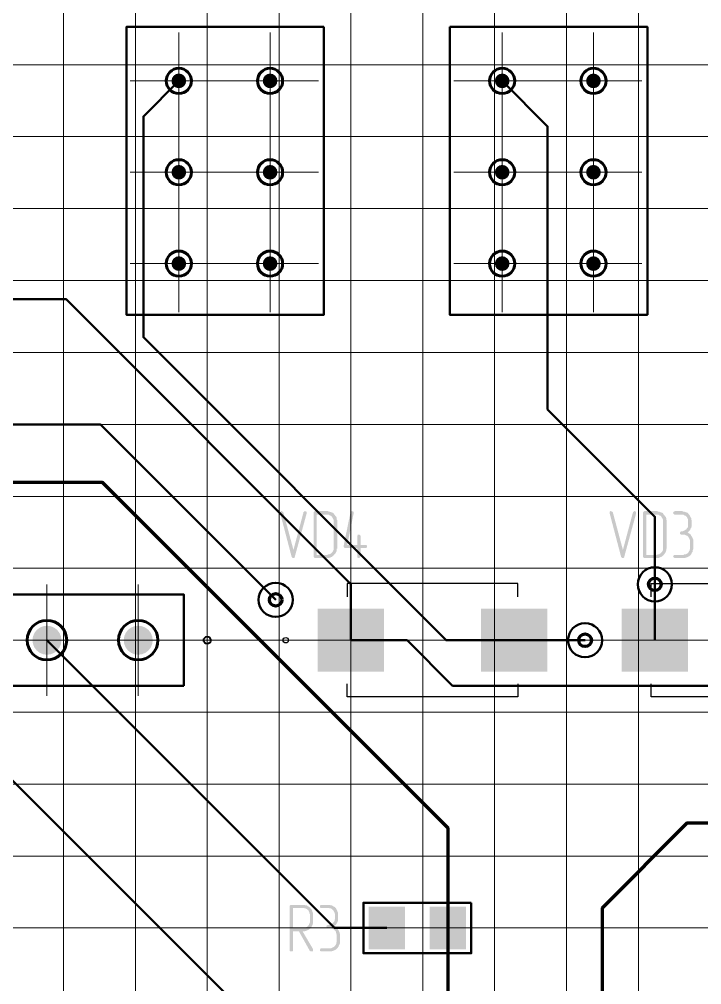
# Model space of a CAD drawing. Extents: x 260 to 1101, y 70 to 664.
# Drawn here: x 516.9 to 554.9, y 523.6 to 577.3 of the extents above; entities that cross this region are included whole.
import ezdxf

# ---------------------------------------------------------------- set-up
doc = ezdxf.new("R2010")
doc.units = 0
doc.header["$MEASUREMENT"] = 0
doc.layers.add('PDF _Геометрия', color=7, linetype='CONTINUOUS')
doc.layers.add('PDF _Сплошная заливка', color=7, linetype='CONTINUOUS')

msp = doc.modelspace()

# ---------------------------------------------------------------- hatches: boundary and pattern name
at = {"layer": 'PDF _Сплошная заливка', "true_color": 0xffffff, "transparency": 33554559}
for points in [[(525.356, 573.886), (525.387, 574.042), (525.475, 574.175), (525.607, 574.263), (525.763, 574.294), (525.763, 573.886)], [(525.763, 573.478), (525.607, 573.51), (525.475, 573.598), (525.387, 573.73), (525.356, 573.886), (525.763, 573.886)], [(526.171, 573.886), (526.14, 573.73), (526.052, 573.598), (525.919, 573.51), (525.763, 573.478), (525.763, 573.886)], [(530.434, 573.886), (530.465, 574.042), (530.553, 574.175), (530.685, 574.263), (530.842, 574.294), (530.842, 573.886)], [(530.842, 573.478), (530.685, 573.51), (530.553, 573.598), (530.465, 573.73), (530.434, 573.886), (530.842, 573.886)], [(531.249, 573.886), (531.218, 573.73), (531.13, 573.598), (530.997, 573.51), (530.842, 573.478), (530.842, 573.886)], [(543.349, 573.886), (543.38, 574.042), (543.469, 574.175), (543.601, 574.263), (543.757, 574.294), (543.757, 573.886)], [(543.757, 573.478), (543.601, 573.51), (543.469, 573.598), (543.38, 573.73), (543.349, 573.886), (543.757, 573.886)], [(544.165, 573.886), (544.134, 573.73), (544.045, 573.598), (543.913, 573.51), (543.757, 573.478), (543.757, 573.886)], [(548.427, 573.886), (548.458, 574.042), (548.547, 574.175), (548.679, 574.263), (548.835, 574.294), (548.835, 573.886)], [(548.835, 573.478), (548.679, 573.51), (548.547, 573.598), (548.458, 573.73), (548.427, 573.886), (548.835, 573.886)], [(549.243, 573.886), (549.212, 573.73), (549.123, 573.598), (548.991, 573.51), (548.835, 573.478), (548.835, 573.886)], [(525.356, 568.806), (525.387, 568.962), (525.475, 569.095), (525.607, 569.183), (525.763, 569.214), (525.763, 568.806)], [(530.434, 568.806), (530.465, 568.962), (530.553, 569.095), (530.685, 569.183), (530.842, 569.214), (530.842, 568.806)], [(543.349, 568.806), (543.38, 568.962), (543.469, 569.095), (543.601, 569.183), (543.757, 569.214), (543.757, 568.806)], [(548.427, 568.806), (548.458, 568.962), (548.547, 569.095), (548.679, 569.183), (548.835, 569.214), (548.835, 568.806)], [(525.763, 568.398), (525.607, 568.43), (525.475, 568.518), (525.387, 568.65), (525.356, 568.806), (525.763, 568.806)], [(526.171, 568.806), (526.14, 568.65), (526.052, 568.518), (525.919, 568.43), (525.763, 568.398), (525.763, 568.806)], [(530.842, 568.398), (530.685, 568.43), (530.553, 568.518), (530.465, 568.65), (530.434, 568.806), (530.842, 568.806)], [(531.249, 568.806), (531.218, 568.65), (531.13, 568.518), (530.997, 568.43), (530.842, 568.398), (530.842, 568.806)], [(543.757, 568.398), (543.601, 568.43), (543.469, 568.518), (543.38, 568.65), (543.349, 568.806), (543.757, 568.806)], [(544.165, 568.806), (544.134, 568.65), (544.045, 568.518), (543.913, 568.43), (543.757, 568.398), (543.757, 568.806)], [(548.835, 568.398), (548.679, 568.43), (548.547, 568.518), (548.458, 568.65), (548.427, 568.806), (548.835, 568.806)], [(549.243, 568.806), (549.212, 568.65), (549.123, 568.518), (548.991, 568.43), (548.835, 568.398), (548.835, 568.806)], [(525.356, 563.726), (525.387, 563.882), (525.475, 564.015), (525.607, 564.103), (525.763, 564.134), (525.763, 563.726)], [(525.763, 563.318), (525.607, 563.35), (525.475, 563.438), (525.387, 563.57), (525.356, 563.726), (525.763, 563.726)], [(526.171, 563.726), (526.14, 563.57), (526.052, 563.438), (525.919, 563.35), (525.763, 563.318), (525.763, 563.726)], [(530.434, 563.726), (530.465, 563.882), (530.553, 564.015), (530.685, 564.103), (530.842, 564.134), (530.842, 563.726)], [(530.842, 563.318), (530.685, 563.35), (530.553, 563.438), (530.465, 563.57), (530.434, 563.726), (530.842, 563.726)], [(531.249, 563.726), (531.218, 563.57), (531.13, 563.438), (530.997, 563.35), (530.842, 563.318), (530.842, 563.726)], [(543.349, 563.726), (543.38, 563.882), (543.469, 564.015), (543.601, 564.103), (543.757, 564.134), (543.757, 563.726)], [(543.757, 563.318), (543.601, 563.35), (543.469, 563.438), (543.38, 563.57), (543.349, 563.726), (543.757, 563.726)], [(544.165, 563.726), (544.134, 563.57), (544.045, 563.438), (543.913, 563.35), (543.757, 563.318), (543.757, 563.726)], [(548.427, 563.726), (548.458, 563.882), (548.547, 564.015), (548.679, 564.103), (548.835, 564.134), (548.835, 563.726)], [(548.835, 563.318), (548.679, 563.35), (548.547, 563.438), (548.458, 563.57), (548.427, 563.726), (548.835, 563.726)], [(549.243, 563.726), (549.212, 563.57), (549.123, 563.438), (548.991, 563.35), (548.835, 563.318), (548.835, 563.726)], [(517.619, 542.786), (517.647, 542.995), (517.727, 543.19), (517.856, 543.357), (518.023, 543.485), (518.217, 543.566), (518.426, 543.593), (518.426, 542.786)], [(518.426, 543.593), (518.635, 543.566), (518.829, 543.485), (518.996, 543.357), (519.124, 543.19), (519.205, 542.995), (519.233, 542.786), (518.426, 542.786)], [(522.697, 542.786), (522.725, 542.995), (522.806, 543.19), (522.934, 543.357), (523.101, 543.485), (523.295, 543.566), (523.504, 543.593), (523.504, 542.786)], [(523.504, 543.593), (523.713, 543.566), (523.907, 543.485), (524.074, 543.357), (524.203, 543.19), (524.283, 542.995), (524.311, 542.786), (523.504, 542.786)]]:
    msp.add_hatch(color=7, dxfattribs=at).paths.add_polyline_path(points)
at = {"layer": 'PDF _Сплошная заливка', "transparency": 33554559}
for points in [[(525.763, 573.886), (525.763, 574.294), (525.919, 574.263), (526.052, 574.175), (526.14, 574.042), (526.171, 573.886)], [(530.842, 573.886), (530.842, 574.294), (530.997, 574.263), (531.13, 574.175), (531.218, 574.042), (531.249, 573.886)], [(543.757, 573.886), (543.757, 574.294), (543.913, 574.263), (544.045, 574.175), (544.134, 574.042), (544.165, 573.886)], [(548.835, 573.886), (548.835, 574.294), (548.991, 574.263), (549.123, 574.175), (549.212, 574.042), (549.243, 573.886)], [(525.763, 568.806), (525.763, 569.214), (525.919, 569.183), (526.052, 569.095), (526.14, 568.962), (526.171, 568.806)], [(530.842, 568.806), (530.842, 569.214), (530.997, 569.183), (531.13, 569.095), (531.218, 568.962), (531.249, 568.806)], [(543.757, 568.806), (543.757, 569.214), (543.913, 569.183), (544.045, 569.095), (544.134, 568.962), (544.165, 568.806)], [(548.835, 568.806), (548.835, 569.214), (548.991, 569.183), (549.123, 569.095), (549.212, 568.962), (549.243, 568.806)], [(525.763, 563.726), (525.763, 564.134), (525.919, 564.103), (526.052, 564.015), (526.14, 563.882), (526.171, 563.726)], [(530.842, 563.726), (530.842, 564.134), (530.997, 564.103), (531.13, 564.015), (531.218, 563.882), (531.249, 563.726)], [(543.757, 563.726), (543.757, 564.134), (543.913, 564.103), (544.045, 564.015), (544.134, 563.882), (544.165, 563.726)], [(548.835, 563.726), (548.835, 564.134), (548.991, 564.103), (549.123, 564.015), (549.212, 563.882), (549.243, 563.726)], [(532.801, 549.968), (532.826, 549.942), (532.852, 549.942), (532.852, 549.942), (532.877, 549.917), (532.877, 549.892), (532.877, 549.866), (532.877, 549.841), (532.217, 547.428), (532.217, 547.428), (532.217, 547.428), (532.217, 547.402), (532.217, 547.402), (532.192, 547.377), (532.192, 547.377), (532.166, 547.352), (532.141, 547.352), (532.115, 547.352), (532.115, 547.352), (532.09, 547.377), (532.09, 547.377), (532.065, 547.377), (532.065, 547.402), (532.039, 547.428), (531.404, 549.841), (531.404, 549.866), (531.404, 549.892), (531.404, 549.892), (531.404, 549.917), (531.43, 549.942), (531.43, 549.942), (531.43, 549.942), (531.455, 549.968), (531.481, 549.968), (531.506, 549.968), (531.506, 549.942), (531.531, 549.942), (531.531, 549.942), (531.557, 549.942), (531.557, 549.917), (531.582, 549.892), (532.141, 547.809), (532.699, 549.892), (532.699, 549.892), (532.699, 549.917), (532.725, 549.917), (532.725, 549.942), (532.725, 549.942), (532.75, 549.942), (532.75, 549.942), (532.776, 549.968)], [(535.416, 549.968), (535.442, 549.942), (535.467, 549.942), (535.467, 549.942), (535.492, 549.917), (535.492, 549.892), (535.492, 549.866), (535.492, 549.841), (535.137, 548.088), (535.696, 548.088), (535.696, 548.571), (535.696, 548.571), (535.696, 548.571), (535.696, 548.596), (535.721, 548.622), (535.721, 548.622), (535.721, 548.647), (535.746, 548.647), (535.772, 548.647), (535.797, 548.647), (535.797, 548.647), (535.823, 548.647), (535.848, 548.622), (535.848, 548.622), (535.848, 548.622), (535.873, 548.596), (535.873, 548.571), (535.873, 548.088), (536.153, 548.088), (536.178, 548.088), (536.178, 548.088), (536.203, 548.063), (536.203, 548.063), (536.229, 548.063), (536.229, 548.037), (536.229, 548.012), (536.229, 548.012), (536.229, 547.987), (536.229, 547.961), (536.203, 547.936), (536.203, 547.936), (536.203, 547.936), (536.178, 547.911), (536.153, 547.911), (535.873, 547.911), (535.873, 547.453), (535.873, 547.428), (535.873, 547.428), (535.848, 547.402), (535.848, 547.377), (535.848, 547.377), (535.823, 547.377), (535.797, 547.352), (535.772, 547.352), (535.772, 547.352), (535.772, 547.352), (535.746, 547.352), (535.721, 547.377), (535.696, 547.377), (535.696, 547.402), (535.696, 547.402), (535.696, 547.453), (535.696, 547.911), (535.01, 547.911), (535.01, 547.911), (534.985, 547.936), (534.959, 547.936), (534.959, 547.936), (534.959, 547.961), (534.934, 547.987), (534.934, 548.012), (534.934, 548.037), (535.315, 549.892), (535.315, 549.892), (535.315, 549.917), (535.315, 549.917), (535.34, 549.942), (535.391, 549.968)], [(551.133, 549.968), (551.159, 549.942), (551.184, 549.942), (551.184, 549.942), (551.21, 549.917), (551.21, 549.892), (551.21, 549.866), (551.21, 549.841), (550.549, 547.428), (550.549, 547.428), (550.549, 547.428), (550.549, 547.402), (550.549, 547.402), (550.524, 547.377), (550.524, 547.377), (550.499, 547.352), (550.473, 547.352), (550.448, 547.352), (550.448, 547.352), (550.422, 547.377), (550.422, 547.377), (550.397, 547.377), (550.397, 547.402), (550.372, 547.428), (549.737, 549.841), (549.737, 549.866), (549.737, 549.892), (549.737, 549.892), (549.737, 549.917), (549.762, 549.942), (549.762, 549.942), (549.762, 549.942), (549.788, 549.968), (549.813, 549.968), (549.838, 549.968), (549.838, 549.942), (549.864, 549.942), (549.864, 549.942), (549.889, 549.942), (549.889, 549.917), (549.915, 549.892), (550.473, 547.809), (551.032, 549.892), (551.032, 549.892), (551.032, 549.917), (551.057, 549.917), (551.057, 549.942), (551.057, 549.942), (551.083, 549.942), (551.083, 549.942), (551.108, 549.968)], [(553.774, 549.968), (553.825, 549.942), (553.876, 549.942), (553.926, 549.917), (554.003, 549.892), (554.079, 549.866), (554.104, 549.841), (554.129, 549.79), (554.129, 549.79), (554.129, 549.79), (554.155, 549.765), (554.18, 549.739), (554.206, 549.689), (554.231, 549.638), (554.282, 549.561), (554.282, 549.485), (554.307, 549.46), (554.307, 549.409), (554.307, 549.206), (554.307, 549.155), (554.307, 549.13), (554.282, 549.079), (554.282, 549.079), (554.282, 549.079), (554.282, 549.054), (554.282, 549.054), (554.257, 549.003), (554.231, 548.977), (554.231, 548.977), (554.231, 548.952), (554.231, 548.926), (554.206, 548.901), (554.18, 548.876), (554.155, 548.85), (554.129, 548.825), (554.079, 548.774), (554.104, 548.774), (554.104, 548.774), (554.129, 548.749), (554.155, 548.723), (554.206, 548.698), (554.231, 548.672), (554.257, 548.622), (554.307, 548.571), (554.307, 548.571), (554.307, 548.546), (554.333, 548.52), (554.333, 548.495), (554.358, 548.444), (554.383, 548.393), (554.383, 548.342), (554.383, 548.291), (554.383, 547.911), (554.383, 547.911), (554.383, 547.911), (554.383, 547.885), (554.383, 547.885), (554.383, 547.834), (554.358, 547.784), (554.358, 547.707), (554.307, 547.656), (554.282, 547.58), (554.257, 547.555), (554.231, 547.504), (554.206, 547.504), (554.18, 547.479), (554.155, 547.453), (554.104, 547.428), (554.053, 547.402), (553.977, 547.377), (553.901, 547.352), (553.876, 547.352), (553.825, 547.352), (553.342, 547.352), (553.342, 547.352), (553.317, 547.377), (553.292, 547.377), (553.292, 547.377), (553.292, 547.402), (553.266, 547.428), (553.266, 547.453), (553.266, 547.453), (553.266, 547.453), (553.292, 547.479), (553.292, 547.504), (553.292, 547.504), (553.317, 547.53), (553.342, 547.53), (553.368, 547.53), (553.85, 547.53), (553.876, 547.555), (553.926, 547.555), (553.952, 547.555), (554.003, 547.58), (554.053, 547.606), (554.104, 547.656), (554.104, 547.656), (554.104, 547.656), (554.129, 547.682), (554.155, 547.733), (554.18, 547.758), (554.18, 547.809), (554.206, 547.86), (554.206, 547.911), (554.206, 548.291), (554.206, 548.291), (554.206, 548.317), (554.206, 548.342), (554.18, 548.368), (554.18, 548.419), (554.155, 548.469), (554.129, 548.495), (554.104, 548.546), (554.104, 548.546), (554.079, 548.571), (554.053, 548.596), (554.028, 548.596), (553.977, 548.622), (553.926, 548.647), (553.876, 548.647), (553.825, 548.647), (553.723, 548.647), (553.698, 548.672), (553.698, 548.672), (553.673, 548.672), (553.673, 548.698), (553.647, 548.698), (553.647, 548.723), (553.647, 548.749), (553.647, 548.749), (553.647, 548.774), (553.647, 548.774), (553.673, 548.8), (553.673, 548.825), (553.673, 548.825), (553.698, 548.825), (553.749, 548.85), (553.774, 548.85), (553.799, 548.85), (553.825, 548.85), (553.876, 548.876), (553.926, 548.901), (553.952, 548.926), (554.003, 548.952), (554.003, 548.952), (554.028, 548.977), (554.028, 549.003), (554.053, 549.028), (554.079, 549.054), (554.104, 549.104), (554.104, 549.155), (554.104, 549.206), (554.104, 549.409), (554.104, 549.409), (554.104, 549.435), (554.104, 549.46), (554.104, 549.485), (554.079, 549.536), (554.053, 549.587), (554.028, 549.638), (554.003, 549.663), (554.003, 549.663), (553.977, 549.689), (553.952, 549.714), (553.926, 549.714), (553.876, 549.739), (553.85, 549.765), (553.799, 549.765), (553.749, 549.765), (553.342, 549.765), (553.342, 549.79), (553.317, 549.79), (553.292, 549.816), (553.292, 549.816), (553.292, 549.816), (553.266, 549.841), (553.266, 549.866), (553.266, 549.866), (553.266, 549.892), (553.292, 549.892), (553.292, 549.917), (553.292, 549.942), (553.317, 549.942), (553.342, 549.942), (553.368, 549.968), (553.749, 549.968)], [(518.426, 542.786), (518.426, 541.979), (518.217, 542.007), (518.023, 542.088), (517.856, 542.216), (517.727, 542.383), (517.647, 542.578), (517.619, 542.786)], [(518.426, 542.786), (519.233, 542.786), (519.205, 542.578), (519.124, 542.383), (518.996, 542.216), (518.829, 542.088), (518.635, 542.007), (518.426, 541.979)], [(523.504, 542.786), (523.504, 541.979), (523.295, 542.007), (523.101, 542.088), (522.934, 542.216), (522.806, 542.383), (522.725, 542.578), (522.697, 542.786)], [(523.504, 542.786), (524.311, 542.786), (524.283, 542.578), (524.203, 542.383), (524.074, 542.216), (523.907, 542.088), (523.713, 542.007), (523.504, 541.979)], [(534.121, 528.073), (534.147, 528.073), (534.223, 528.048), (534.274, 528.048), (534.35, 527.997), (534.401, 527.972), (534.451, 527.946), (534.477, 527.921), (534.477, 527.921), (534.477, 527.895), (534.502, 527.895), (534.528, 527.845), (534.553, 527.794), (534.578, 527.743), (534.604, 527.667), (534.629, 527.616), (534.629, 527.565), (534.629, 527.514), (534.629, 527.337), (534.629, 527.26), (534.629, 527.235), (534.629, 527.184), (534.629, 527.184), (534.629, 527.184), (534.604, 527.184), (534.604, 527.159), (534.604, 527.133), (534.578, 527.082), (534.578, 527.082), (534.578, 527.082), (534.553, 527.057), (534.553, 527.032), (534.528, 527.006), (534.502, 526.956), (534.451, 526.93), (534.426, 526.905), (534.426, 526.905), (534.451, 526.879), (534.477, 526.879), (534.502, 526.854), (534.528, 526.828), (534.578, 526.778), (534.604, 526.752), (534.629, 526.702), (534.629, 526.676), (534.655, 526.676), (534.655, 526.651), (534.68, 526.6), (534.705, 526.549), (534.705, 526.498), (534.731, 526.447), (534.731, 526.397), (534.731, 526.016), (534.731, 526.016), (534.731, 526.016), (534.731, 526.016), (534.731, 525.99), (534.731, 525.939), (534.705, 525.889), (534.68, 525.838), (534.655, 525.762), (534.604, 525.686), (534.578, 525.66), (534.553, 525.635), (534.553, 525.635), (534.528, 525.609), (534.502, 525.584), (534.451, 525.558), (534.401, 525.533), (534.324, 525.508), (534.248, 525.482), (534.198, 525.482), (534.172, 525.482), (533.69, 525.482), (533.664, 525.482), (533.664, 525.482), (533.639, 525.508), (533.614, 525.508), (533.614, 525.508), (533.614, 525.533), (533.614, 525.558), (533.614, 525.558), (533.614, 525.584), (533.614, 525.584), (533.639, 525.609), (533.639, 525.635), (533.639, 525.635), (533.664, 525.66), (533.69, 525.66), (534.198, 525.66), (534.223, 525.66), (534.248, 525.66), (534.299, 525.686), (534.35, 525.711), (534.401, 525.736), (534.426, 525.762), (534.426, 525.762), (534.451, 525.787), (534.477, 525.812), (534.477, 525.838), (534.502, 525.863), (534.528, 525.914), (534.528, 525.965), (534.553, 526.016), (534.553, 526.397), (534.553, 526.397), (534.553, 526.422), (534.528, 526.447), (534.528, 526.498), (534.502, 526.524), (534.502, 526.575), (534.477, 526.625), (534.426, 526.651), (534.426, 526.676), (534.426, 526.676), (534.401, 526.702), (534.35, 526.727), (534.324, 526.752), (534.274, 526.752), (534.223, 526.778), (534.172, 526.778), (534.071, 526.778), (534.045, 526.778), (534.02, 526.778), (533.994, 526.803), (533.994, 526.803), (533.994, 526.828), (533.994, 526.828), (533.969, 526.854), (533.969, 526.879), (533.994, 526.879), (533.994, 526.905), (533.994, 526.93), (534.02, 526.93), (534.02, 526.93), (534.045, 526.956), (534.071, 526.956), (534.096, 526.956), (534.121, 526.956), (534.172, 526.981), (534.198, 526.981), (534.248, 527.006), (534.299, 527.032), (534.324, 527.057), (534.35, 527.082), (534.35, 527.082), (534.375, 527.108), (534.401, 527.133), (534.426, 527.184), (534.426, 527.21), (534.451, 527.286), (534.451, 527.337), (534.451, 527.514), (534.451, 527.514), (534.451, 527.54), (534.451, 527.565), (534.426, 527.616), (534.426, 527.641), (534.401, 527.692), (534.375, 527.743), (534.324, 527.794), (534.324, 527.794), (534.324, 527.794), (534.299, 527.819), (534.274, 527.845), (534.223, 527.87), (534.172, 527.87), (534.121, 527.895), (534.071, 527.895), (533.69, 527.895), (533.664, 527.895), (533.664, 527.895), (533.639, 527.921), (533.614, 527.921), (533.614, 527.946), (533.614, 527.972), (533.614, 527.997), (533.614, 527.997), (533.614, 527.997), (533.614, 528.022), (533.639, 528.048), (533.639, 528.048), (533.639, 528.048), (533.664, 528.073), (533.69, 528.073), (534.096, 528.073)]]:
    msp.add_hatch(color=256, dxfattribs=at).paths.add_polyline_path(points)
h = msp.add_hatch(color=256, dxfattribs=at)
h.paths.add_polyline_path([(533.994, 549.765), (533.436, 549.765), (533.436, 547.53), (534.02, 547.53), (534.071, 547.555), (534.096, 547.555), (534.147, 547.555), (534.172, 547.58), (534.223, 547.606), (534.274, 547.656), (534.274, 547.656), (534.274, 547.656), (534.299, 547.682), (534.324, 547.707), (534.35, 547.758), (534.375, 547.809), (534.375, 547.86), (534.375, 547.911), (534.375, 549.409), (534.375, 549.409), (534.375, 549.435), (534.375, 549.46), (534.375, 549.485), (534.35, 549.536), (534.324, 549.587), (534.299, 549.612), (534.274, 549.663), (534.274, 549.663), (534.248, 549.689), (534.223, 549.714), (534.198, 549.714), (534.147, 549.739), (534.121, 549.765), (534.071, 549.765)], flags=0)
h.paths.add_polyline_path([(534.045, 549.968), (534.096, 549.942), (534.147, 549.942), (534.198, 549.917), (534.274, 549.892), (534.35, 549.866), (534.375, 549.841), (534.401, 549.79), (534.401, 549.79), (534.401, 549.79), (534.426, 549.765), (534.451, 549.739), (534.477, 549.689), (534.528, 549.638), (534.553, 549.561), (534.553, 549.485), (534.578, 549.46), (534.578, 549.409), (534.578, 547.911), (534.578, 547.911), (534.578, 547.911), (534.578, 547.885), (534.553, 547.885), (534.553, 547.834), (534.553, 547.784), (534.528, 547.707), (534.502, 547.656), (534.451, 547.58), (534.426, 547.555), (534.401, 547.53), (534.401, 547.504), (534.375, 547.504), (534.35, 547.479), (534.299, 547.428), (534.223, 547.402), (534.172, 547.377), (534.096, 547.352), (534.045, 547.352), (533.994, 547.352), (533.334, 547.352), (533.334, 547.352), (533.309, 547.377), (533.283, 547.377), (533.283, 547.402), (533.258, 547.428), (533.258, 547.453), (533.258, 549.866), (533.258, 549.866), (533.258, 549.892), (533.258, 549.892), (533.283, 549.917), (533.283, 549.942), (533.309, 549.942), (533.334, 549.968), (533.36, 549.968), (534.02, 549.968)], flags=0)
h = msp.add_hatch(color=256, dxfattribs=at)
h.paths.add_polyline_path([(552.327, 549.765), (551.768, 549.765), (551.768, 547.53), (552.352, 547.53), (552.403, 547.555), (552.428, 547.555), (552.479, 547.555), (552.504, 547.58), (552.555, 547.606), (552.606, 547.656), (552.606, 547.656), (552.606, 547.656), (552.631, 547.682), (552.657, 547.707), (552.682, 547.758), (552.708, 547.809), (552.708, 547.86), (552.708, 547.911), (552.708, 549.409), (552.708, 549.409), (552.708, 549.435), (552.708, 549.46), (552.708, 549.485), (552.682, 549.536), (552.657, 549.587), (552.631, 549.612), (552.606, 549.663), (552.606, 549.663), (552.581, 549.689), (552.555, 549.714), (552.53, 549.714), (552.479, 549.739), (552.454, 549.765), (552.403, 549.765)], flags=0)
h.paths.add_polyline_path([(552.378, 549.968), (552.428, 549.942), (552.479, 549.942), (552.53, 549.917), (552.606, 549.892), (552.682, 549.866), (552.708, 549.841), (552.733, 549.79), (552.733, 549.79), (552.733, 549.79), (552.758, 549.765), (552.784, 549.739), (552.809, 549.689), (552.86, 549.638), (552.885, 549.561), (552.885, 549.485), (552.911, 549.46), (552.911, 549.409), (552.911, 547.911), (552.911, 547.911), (552.911, 547.911), (552.911, 547.885), (552.885, 547.885), (552.885, 547.834), (552.885, 547.784), (552.86, 547.707), (552.835, 547.656), (552.784, 547.58), (552.758, 547.555), (552.733, 547.53), (552.733, 547.504), (552.708, 547.504), (552.682, 547.479), (552.631, 547.428), (552.555, 547.402), (552.504, 547.377), (552.428, 547.352), (552.378, 547.352), (552.327, 547.352), (551.667, 547.352), (551.667, 547.352), (551.641, 547.377), (551.616, 547.377), (551.616, 547.402), (551.59, 547.428), (551.59, 547.453), (551.59, 549.866), (551.59, 549.866), (551.59, 549.892), (551.59, 549.892), (551.616, 549.917), (551.616, 549.942), (551.641, 549.942), (551.667, 549.968), (551.692, 549.968), (552.352, 549.968)], flags=0)
h = msp.add_hatch(color=256, dxfattribs=at)
h.paths.add_polyline_path([(532.674, 527.895), (532.115, 527.895), (532.115, 526.778), (532.699, 526.778), (532.725, 526.778), (532.776, 526.778), (532.801, 526.803), (532.852, 526.828), (532.903, 526.854), (532.928, 526.879), (532.953, 526.879), (532.953, 526.905), (532.979, 526.93), (533.004, 526.956), (533.004, 526.981), (533.029, 527.032), (533.055, 527.082), (533.055, 527.133), (533.055, 527.514), (533.055, 527.514), (533.055, 527.54), (533.055, 527.565), (533.029, 527.616), (533.029, 527.641), (533.004, 527.692), (532.979, 527.743), (532.953, 527.794), (532.928, 527.794), (532.928, 527.794), (532.903, 527.819), (532.877, 527.845), (532.826, 527.87), (532.776, 527.87), (532.725, 527.895)], flags=0)
h.paths.add_polyline_path([(532.699, 528.073), (532.75, 528.073), (532.801, 528.048), (532.877, 528.048), (532.928, 527.997), (533.004, 527.972), (533.029, 527.946), (533.08, 527.921), (533.08, 527.921), (533.08, 527.895), (533.106, 527.87), (533.131, 527.845), (533.156, 527.794), (533.182, 527.743), (533.207, 527.667), (533.233, 527.591), (533.233, 527.565), (533.233, 527.514), (533.233, 527.133), (533.233, 527.133), (533.233, 527.133), (533.233, 527.133), (533.233, 527.108), (533.233, 527.057), (533.207, 527.006), (533.207, 526.956), (533.156, 526.879), (533.131, 526.803), (533.106, 526.778), (533.08, 526.752), (533.055, 526.752), (533.029, 526.727), (533.004, 526.702), (532.953, 526.676), (532.903, 526.651), (532.826, 526.625), (532.75, 526.6), (532.725, 526.6), (532.674, 526.6), (532.649, 526.6), (533.233, 525.609), (533.233, 525.609), (533.233, 525.584), (533.233, 525.584), (533.233, 525.558), (533.233, 525.558), (533.233, 525.533), (533.233, 525.508), (533.207, 525.482), (533.207, 525.482), (533.182, 525.482), (533.156, 525.482), (533.131, 525.482), (533.131, 525.482), (533.106, 525.482), (533.08, 525.482), (533.08, 525.482), (533.08, 525.508), (533.055, 525.508), (532.445, 526.6), (532.115, 526.6), (532.115, 525.558), (532.115, 525.558), (532.115, 525.533), (532.115, 525.508), (532.09, 525.482), (532.09, 525.482), (532.065, 525.482), (532.039, 525.482), (532.014, 525.482), (532.014, 525.482), (532.014, 525.482), (531.988, 525.482), (531.963, 525.482), (531.963, 525.482), (531.938, 525.508), (531.938, 525.533), (531.938, 525.558), (531.938, 527.972), (531.938, 527.997), (531.938, 527.997), (531.938, 528.022), (531.938, 528.022), (531.963, 528.048), (531.963, 528.073), (531.988, 528.073), (532.014, 528.073)], flags=0)

# ---------------------------------------------------------------- linework, layer by layer
at = {"layer": 'PDF _Геометрия', "lineweight": 18}
for points in [[(519.345, 380.306), (519.345, 382.786), (519.345, 592.786)], [(523.344, 381.546), (523.344, 382.786), (523.344, 592.786)], [(527.343, 380.306), (527.343, 382.786), (527.343, 592.786)], [(531.341, 381.546), (531.341, 382.786), (531.341, 592.786)], [(535.34, 380.306), (535.34, 382.786), (535.34, 592.786)], [(539.338, 381.546), (539.338, 382.786), (539.338, 592.786)], [(543.337, 380.306), (543.337, 382.786), (543.337, 592.786)], [(547.336, 381.546), (547.336, 382.786), (547.336, 592.786)], [(551.334, 380.306), (551.334, 382.786), (551.334, 592.786)], [(525.763, 571.186), (525.763, 576.586)], [(530.842, 571.186), (530.842, 576.586)], [(543.757, 571.186), (543.757, 576.586)], [(548.835, 571.186), (548.835, 576.586)], [(525.763, 571.486), (525.763, 576.286)], [(530.842, 571.486), (530.842, 576.286)], [(543.757, 571.486), (543.757, 576.286)], [(548.835, 571.486), (548.835, 576.286)], [(324.934, 574.786), (327.413, 574.786), (647.301, 574.786)], [(523.064, 573.886), (528.462, 573.886)], [(523.364, 573.886), (528.163, 573.886)], [(528.142, 573.886), (533.541, 573.886)], [(528.442, 573.886), (533.241, 573.886)], [(541.058, 573.886), (546.456, 573.886)], [(541.358, 573.886), (546.156, 573.886)], [(546.136, 573.886), (551.534, 573.886)], [(546.436, 573.886), (551.234, 573.886)], [(525.763, 566.106), (525.763, 571.506)], [(525.763, 566.406), (525.763, 571.206)], [(530.842, 566.106), (530.842, 571.506)], [(530.842, 566.406), (530.842, 571.206)], [(543.757, 566.106), (543.757, 571.506)], [(543.757, 566.406), (543.757, 571.206)], [(548.835, 566.106), (548.835, 571.506)], [(548.835, 566.406), (548.835, 571.206)], [(326.173, 570.786), (327.413, 570.786), (647.301, 570.786)], [(523.064, 568.806), (528.462, 568.806)], [(523.364, 568.806), (528.163, 568.806)], [(528.142, 568.806), (533.541, 568.806)], [(528.442, 568.806), (533.241, 568.806)], [(541.058, 568.806), (546.456, 568.806)], [(541.358, 568.806), (546.156, 568.806)], [(546.136, 568.806), (551.534, 568.806)], [(546.436, 568.806), (551.234, 568.806)], [(324.934, 566.786), (327.413, 566.786), (647.301, 566.786)], [(525.763, 561.026), (525.763, 566.426)], [(530.842, 561.026), (530.842, 566.426)], [(543.757, 561.026), (543.757, 566.426)], [(548.835, 561.026), (548.835, 566.426)], [(525.763, 561.326), (525.763, 566.126)], [(530.842, 561.326), (530.842, 566.126)], [(543.757, 561.326), (543.757, 566.126)], [(548.835, 561.326), (548.835, 566.126)], [(523.064, 563.726), (528.462, 563.726)], [(523.364, 563.726), (528.163, 563.726)], [(528.142, 563.726), (533.541, 563.726)], [(528.442, 563.726), (533.241, 563.726)], [(541.058, 563.726), (546.456, 563.726)], [(541.358, 563.726), (546.156, 563.726)], [(546.136, 563.726), (551.534, 563.726)], [(546.436, 563.726), (551.234, 563.726)], [(326.173, 562.786), (327.413, 562.786), (647.301, 562.786)], [(324.934, 558.786), (327.413, 558.786), (647.301, 558.786)], [(326.173, 554.786), (327.413, 554.786), (647.301, 554.786)], [(324.934, 550.786), (327.413, 550.786), (647.301, 550.786)], [(326.173, 546.786), (327.413, 546.786), (647.301, 546.786)], [(518.426, 539.687), (518.426, 545.886)], [(518.426, 539.986), (518.426, 545.586)], [(523.504, 539.687), (523.504, 545.886)], [(523.504, 539.986), (523.504, 545.586)], [(324.934, 542.786), (327.413, 542.786), (647.301, 542.786)], [(515.327, 542.786), (521.525, 542.786)], [(515.627, 542.786), (521.225, 542.786)], [(520.405, 542.786), (526.603, 542.786)], [(520.705, 542.786), (526.303, 542.786)], [(326.173, 538.786), (327.413, 538.786), (647.301, 538.786)], [(324.934, 534.786), (327.413, 534.786), (647.301, 534.786)], [(326.173, 530.786), (327.413, 530.786), (647.301, 530.786)], [(324.934, 526.786), (327.413, 526.786), (647.301, 526.786)]]:
    msp.add_lwpolyline(points, dxfattribs=at)
at = {"layer": 'PDF _Геометрия', "lineweight": 80}
for points in [[(441.373, 581.394), (472.757, 581.394), (482.751, 571.396), (482.751, 554.786), (486.514, 554.786), (488.649, 552.651), (498.653, 552.651), (499.353, 553.351), (499.353, 554.786), (505.35, 554.786), (505.35, 553.362), (507.128, 551.584), (521.505, 551.584), (540.73, 532.352), (540.73, 526.786), (540.73, 520.786)], [(549.335, 520.786), (549.335, 527.913), (554.056, 532.636), (561.115, 532.636), (562.283, 531.468), (562.283, 527.07), (562.283, 526.562), (561.115, 525.394), (560.607, 525.394), (559.331, 525.394), (559.331, 523.898), (560.347, 522.882)]]:
    msp.add_lwpolyline(points, dxfattribs=at)
at = {"layer": 'PDF _Геометрия', "lineweight": 50}
for points in [[(453.788, 573.886), (456.936, 577.035), (459.55, 577.035), (460.871, 575.714), (460.871, 558.677), (459.367, 557.172), (459.367, 554.786), (459.367, 550.905), (465.932, 544.337), (465.932, 540.358), (461.429, 535.853), (461.429, 529.893), (462.597, 528.724), (469.707, 528.724), (470.926, 529.944), (470.926, 545.234), (472.398, 546.708), (513.532, 546.708), (515.969, 544.269), (515.969, 535.532), (530.71, 520.786), (537.339, 520.786)], [(507.77, 573.886), (505.762, 571.878), (505.762, 562.252), (506.27, 561.744), (519.496, 561.744), (535.34, 545.895), (535.34, 542.786), (538.466, 542.786), (540.995, 540.256), (560.607, 540.256), (561.331, 540.98), (561.331, 542.786), (571.327, 542.786), (571.327, 540.662), (574.264, 537.724), (586.384, 537.724), (589.321, 540.662), (589.321, 542.786)], [(525.763, 573.886), (523.79, 571.912), (523.79, 559.637), (540.634, 542.786), (544.419, 542.786), (548.369, 542.786)], [(552.252, 542.786), (552.252, 545.895), (552.252, 549.654), (546.286, 555.621), (546.286, 571.356), (543.757, 573.886)], [(508.742, 554.786), (521.402, 554.786), (531.153, 545.031)], [(518.426, 542.786), (534.42, 526.786), (537.339, 526.786)]]:
    msp.add_lwpolyline(points, dxfattribs=at)
for points in [[(533.841, 576.886), (533.841, 560.886), (522.844, 560.886), (522.844, 576.886)], [(540.838, 576.886), (540.838, 560.886), (551.834, 560.886), (551.834, 576.886)], [(526.043, 540.246), (510.808, 540.246), (510.808, 545.326), (526.043, 545.326)], [(542.034, 528.186), (542.034, 525.386), (536.036, 525.386), (536.036, 528.186)]]:
    msp.add_lwpolyline(points, close=True, dxfattribs=at)
at = {"layer": 'PDF _Геометрия', "lineweight": 30}
for points in [[(544.627, 545.204), (544.627, 545.936), (535.131, 545.936), (535.131, 545.204)], [(552.043, 545.204), (552.043, 545.936), (561.539, 545.936), (561.539, 545.204)], [(544.627, 540.369), (544.627, 539.637), (535.131, 539.637), (535.131, 540.369)], [(561.539, 540.369), (561.539, 539.637), (552.043, 539.637), (552.043, 540.369)]]:
    msp.add_lwpolyline(points, dxfattribs=at)
at = {"layer": 'PDF _Геометрия', "lineweight": 60}
for centre, radius in [((525.763, 573.886), 0.7), ((525.763, 573.886), 0.7), ((530.841, 573.886), 0.7), ((530.841, 573.886), 0.7), ((543.757, 573.886), 0.7), ((543.757, 573.886), 0.7), ((548.835, 573.886), 0.7), ((548.835, 573.886), 0.7), ((525.763, 568.806), 0.7), ((525.763, 568.806), 0.7), ((530.841, 568.806), 0.7), ((530.841, 568.806), 0.7), ((543.757, 568.806), 0.7), ((543.757, 568.806), 0.7), ((548.835, 568.806), 0.7), ((548.835, 568.806), 0.7), ((525.763, 563.726), 0.7), ((525.763, 563.726), 0.7), ((530.841, 563.726), 0.7), ((530.841, 563.726), 0.7), ((543.757, 563.726), 0.7), ((543.757, 563.726), 0.7), ((548.835, 563.726), 0.7), ((548.835, 563.726), 0.7), ((518.426, 542.787), 1.1), ((518.426, 542.787), 1.1), ((523.504, 542.787), 1.1), ((523.504, 542.787), 1.1)]:
    msp.add_circle(centre, radius, dxfattribs=at)
at = {"layer": 'PDF _Геометрия', "lineweight": 50}
for centre in [(552.252, 545.895), (531.153, 545.031), (548.368, 542.786)]:
    msp.add_circle(centre, 0.95, dxfattribs=at)
at = {"layer": 'PDF _Геометрия', "color": 7, "lineweight": 70, "true_color": 0xffffff}
for centre in [(552.252, 545.895), (531.153, 545.031), (548.368, 542.786)]:
    msp.add_circle(centre, 0.35, dxfattribs=at)
at = {"layer": 'PDF _Геометрия', "lineweight": 40}
msp.add_circle((527.343, 542.786), 0.2, dxfattribs=at)
at = {"layer": 'PDF _Геометрия', "lineweight": 30}
msp.add_circle((531.715, 542.786), 0.152, dxfattribs=at)
at = {"layer": 'PDF _Сплошная заливка', "lineweight": 60, "transparency": 33554559}
for points in [[(533.492, 541.034), (533.492, 544.538), (537.188, 541.034), (537.188, 544.538)], [(533.492, 541.034), (533.492, 544.538), (537.188, 541.034), (537.188, 544.538)], [(542.571, 541.034), (542.571, 544.538), (546.267, 541.034), (546.267, 544.538)], [(542.571, 541.034), (542.571, 544.538), (546.267, 541.034), (546.267, 544.538)], [(554.1, 544.538), (554.1, 541.034), (550.404, 544.538), (550.404, 541.034)], [(554.1, 544.538), (554.1, 541.034), (550.404, 544.538), (550.404, 541.034)], [(536.329, 525.593), (536.329, 527.98), (538.349, 525.593), (538.349, 527.98)], [(536.329, 525.593), (536.329, 527.98), (538.349, 525.593), (538.349, 527.98)], [(539.72, 525.593), (539.72, 527.98), (541.74, 525.593), (541.74, 527.98)], [(539.72, 525.593), (539.72, 527.98), (541.74, 525.593), (541.74, 527.98)]]:
    msp.add_solid(points, dxfattribs=at)

doc.saveas('drawing.dxf')
